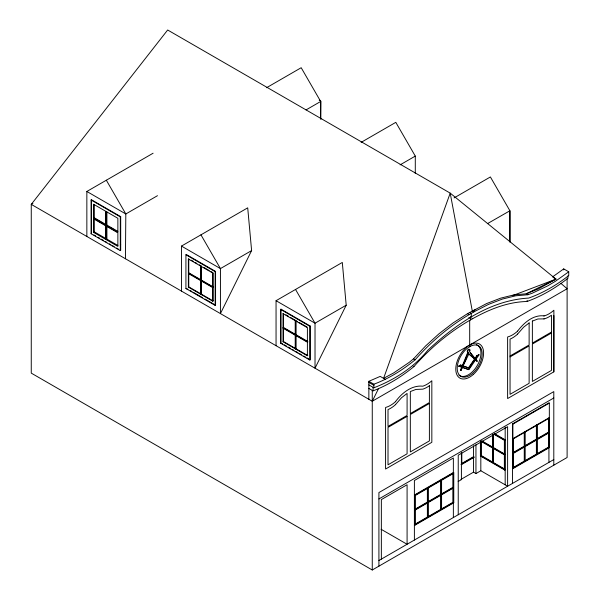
<?xml version="1.0" encoding="UTF-8"?>
<svg xmlns="http://www.w3.org/2000/svg" width="600" height="600" viewBox="0 0 600 600"><rect width="100%" height="100%" fill="white"/><g stroke="black" fill="none" stroke-linecap="round" stroke-linejoin="round"><path stroke-width="0.9" d="M125.445 258.75L125.82 213.968L106.335 180.218M320.535 118.26L320.678 101.468L301.192 67.718L266.52 87.735M469.53 350.76C470.475 346.582 465.007 351.405 468.21 352.5L460.912 370.567L460.507 370.335L461.798 367.14L462.202 367.373M466.147 358.515L462.675 365.798L468.472 367.83L476.88 355.582L479.062 354.795L468.877 369.645L458.692 366.082L460.507 365.04L462.787 365.933L462.382 365.692L467.805 352.267M460.507 370.335L462 367.207L458.692 366.082M460.912 370.567L468.877 353.895L468.472 353.655L474.945 359.228M181.462 291.09L181.462 246.09L247.71 207.84L251.61 250.59L220.433 313.59L220.433 268.59L200.947 234.84M276.053 345.705L276.053 300.705L342.3 262.455L346.2 305.205L315.022 368.205L315.022 323.205L295.538 289.455M552.42 277.005L563.715 268.89L568.74 271.793L555.51 281.212L547.717 285.862L532.268 293.205L527.873 294.735L515.715 295.793L502.335 299.077L488.28 304.478L473.895 311.873L472.275 310.935L450.202 193.125L383.587 378.353L393.66 372.923L409.118 362.415L413.505 358.875L425.67 345.892L439.05 333.728L453.097 322.905L467.482 313.688L486.66 303.54L500.707 298.14L514.088 294.855L526.252 293.798L555.998 279.12L450.202 193.125L167.663 30L31.26 204.375L372.263 401.25L378.615 388.41M517.515 331.252C523.605 323.04 533.168 314.513 544.125 315.892M529.125 322.957L523.575 327.248L517.515 334.163M469.507 367.897L471.577 364.875M473.138 362.603L475.207 359.58L477.173 361.185L469.56 351.705C472.013 347.558 465.705 350.048 468.21 352.5M477.27 356.58L478.658 354.562M462.675 365.798L468.877 368.062L477.285 355.822L479.062 354.795M368.858 399.285L368.858 381.308L373.882 384.21C388.935 378.593 402.72 369.945 415.132 359.812C431.91 340.77 451.605 324.188 473.895 311.955M368.858 388.403L373.072 390.84C387.975 385.23 401.625 376.635 413.925 366.6C430.665 347.498 450.548 331.005 472.688 318.66C489.338 309.368 507.607 301.935 526.905 301.5C541.56 296.362 555.592 288 567.93 278.28L567.93 275.895M395.58 401.595L394.56 402.51A26.16 15.105 -60 0 1 385.575 407.46L385.575 469.028L431.835 442.32L431.835 380.752A26.16 15.105 -60 0 1 422.85 386.183C411.607 384.967 401.632 393.24 395.475 401.67M395.58 404.558L394.56 405.48A26.16 15.105 -60 0 1 389.145 409.072L388.013 409.567L388.013 426.442L407.085 415.433L407.085 393.435L401.535 397.717L395.475 404.632M517.62 331.103L516.6 332.025A26.16 15.105 -60 0 1 507.615 336.968L507.615 398.543L553.875 371.835L553.875 310.26L552.105 311.745A26.16 15.105 -60 0 1 544.89 315.697L543.87 315.96M517.62 334.087L516.6 335.002A26.16 15.105 -60 0 1 511.185 338.595L510.053 339.09L510.053 394.327L529.125 383.31L529.125 345.907L510.053 356.918M513 295.462L555.998 279.12L538.32 288.938L526.252 293.798L527.873 294.735M568.74 271.793L568.74 275.572C556.673 285.007 542.963 293.048 528.668 298.072C489.6 300.263 455.618 324.48 427.845 350.197C413.85 367.5 394.493 379.822 373.882 387.787L368.858 384.885M32.888 203.438L31.26 204.375L31.26 373.125L372.263 570L567.112 457.5L567.112 278.722M86.85 236.468L86.85 191.468L153.105 153.218M91.065 199.995L91.47 199.763L120.698 216.638L120.698 250.388L120.292 250.62L91.065 233.745L91.065 199.995L120.292 216.87L120.698 216.638M93.502 218.28L105.683 225.308L105.683 211.245L93.502 204.218L93.502 218.28L94.312 217.808L105.683 224.37M91.065 233.745L91.47 233.513L91.47 199.763M106.493 238.905L105.683 239.37L105.683 225.78L93.502 218.745L93.502 232.343L94.312 231.87L105.683 238.433M157.485 195.69L125.82 213.968L86.85 191.468M306.067 109.905L320.678 101.468M106.087 225.548L117.863 232.343L117.863 218.28L106.087 211.485L106.087 225.548L106.898 225.075L117.885 231.42M106.087 226.013L117.863 232.808L117.863 246.405L106.087 239.61L106.087 226.013L106.898 225.548L106.898 239.138L117.885 245.483M106.087 239.61L106.898 239.138M120.292 244.995L120.698 244.763M361.132 142.365L395.805 122.347L415.29 156.097L415.29 173.542M185.925 254.767L186.337 254.528L215.565 271.403L215.565 305.153L215.16 305.392L185.925 288.517L185.925 254.767L215.16 271.642L215.565 271.403M188.363 273.045L188.767 272.812L200.947 279.84L200.542 280.08L200.542 266.017L188.363 258.983L188.363 273.045L213.127 287.34L213.127 300.938L212.722 301.17L200.947 294.375L200.947 280.778L201.353 280.545L201.353 294.142L213.127 300.938M188.363 273.517L188.767 273.278L188.767 286.875L200.947 293.903L200.542 294.142L188.363 287.108L188.363 273.517L200.542 280.545L200.542 294.142M200.947 266.25L201.353 266.017L201.353 280.08L213.127 286.875L213.127 272.812L212.722 273.045L200.947 266.25L200.947 280.312L201.353 280.08M185.925 288.517L187.958 289.215M188.363 287.108L188.767 286.875M251.61 250.59L220.433 268.59L181.462 246.09M400.103 164.865L415.29 156.097M213.127 286.875L212.722 287.108L212.722 273.045M200.947 294.375L201.353 294.142M200.947 280.778L212.722 287.58L213.127 287.34M454.11 197.903L490.388 176.955L509.873 210.705L509.873 241.928M280.605 309.405L281.01 309.173L310.237 326.048L310.237 359.798L309.832 360.03L280.605 343.163L280.605 309.405L309.832 326.28L310.237 326.048M283.035 313.627L283.447 313.395L283.447 327.457L295.62 334.485L295.215 334.718L295.215 320.655L283.035 313.627L283.035 327.69L307.8 341.985M283.035 327.69L283.447 327.457M295.215 320.655L295.62 320.423L295.62 349.02L307.395 355.815L307.395 342.218L295.62 335.423L296.025 335.19L296.025 348.788L307.8 355.582M283.035 328.163L283.447 327.923L283.447 341.52L295.62 348.548L295.215 348.788L283.035 341.752L283.035 328.163L295.215 335.19L296.025 334.718L307.8 341.52M297.6 321.562L295.62 320.895L307.395 327.69L307.395 341.752M346.2 305.205L315.022 323.205L276.053 300.705M487.493 223.627L509.963 210.735L509.963 241.965M280.605 343.163L282.63 343.86M283.035 341.752L283.447 341.52M295.62 349.02L296.025 348.788M372.263 401.25L567.112 288.75L561.023 283.47M459.097 366.322L460.912 365.272M544.125 318.87L537.923 318.968L532.373 321.09M553.875 315.585L553.8 371.88M510.053 355.98L529.125 344.97L529.125 322.86M551.445 332.085L532.373 343.095L532.373 320.985M551.445 333.022L532.373 344.032L532.373 381.435L551.445 370.425L551.445 315.202L550.305 316.02A26.16 15.105 -60 0 1 544.89 318.675L543.87 318.938M378.915 498.952L553.8 397.98M512.49 483.412L512.49 423.885L548.925 402.847L549.338 403.08L549.338 447.607L512.895 468.653L512.49 468.412M512.49 423.885L512.895 424.118L549.338 403.08M461.408 463.688L473.513 456.697L473.925 456.93L473.925 457.403L461.408 464.625L461.002 464.393L473.925 456.93M493.815 434.197L504.368 440.287L505.178 439.822L494.625 433.725M480.825 441.225L492.592 448.028L493.41 447.555L504.772 454.118L504.368 454.35L481.605 441.21M480.42 441.45L480.42 455.993L481.23 455.528L504.772 469.118L504.368 469.35L504.368 454.822L492.998 448.26L492.998 462.787L493.41 462.555L493.41 448.935M414.795 525.285L453.765 502.785L453.765 472.785L414.795 495.285L414.795 525.285L414.39 525.053L453.36 502.553M512.895 438.653L549.338 417.607M453.765 472.785L453.36 472.553L414.39 495.053L415.2 495.518L427.785 488.257L427.785 502.32L427.38 502.08L414.795 509.347L415.2 509.58L453.36 487.553L452.955 487.32L441.18 494.115L441.585 494.347L441.585 480.285L453.36 473.49L452.955 473.257L452.955 487.32M512.49 438.412L513.3 438.885L524.662 432.322L524.662 461.385L524.257 461.153L512.895 467.715L513.3 467.947L548.925 447.375M525.067 432.09L536.798 425.317L536.393 425.085L536.393 439.147L524.662 445.912L525.067 446.153L525.067 432.09L524.662 431.85M536.393 439.147L536.798 439.38L513.3 452.947L512.895 452.715L524.257 446.153L525.067 446.618L525.067 461.153L524.662 460.912L536.393 454.147L536.798 454.38L536.798 424.845L537.202 425.085L548.925 418.312L548.925 432.375L537.202 439.147L536.798 438.908L548.52 432.143L548.925 432.375M458.235 514.74L458.235 455.205L507.615 426.697L507.615 486.225L480.825 470.76L475.95 473.572L473.513 472.162L461.002 479.393L461.408 479.625L461.408 452.67M458.16 481.5L461.408 479.625M504.368 454.822L504.772 454.59M492.998 462.322L492.592 462.555L492.592 448.028M427.785 501.847L440.775 494.347L441.585 494.82L453.36 488.018L452.955 487.785L452.955 502.32L453.765 502.785M415.2 510.053L427.785 502.785L427.785 517.32L427.38 517.08L414.795 524.347L415.2 524.58L415.2 510.053L414.795 509.82M525.067 446.618L536.798 439.845L536.393 439.612L536.393 454.147M480.42 455.993L504.772 470.055L505.178 469.822L480.825 455.76M427.785 516.847L440.775 509.347L441.18 509.58L441.18 495.053L428.19 502.553L428.19 517.08M452.955 502.32L441.18 509.115L441.585 509.347L441.585 494.82M549.338 447.607L548.52 447.143L536.798 453.908L537.202 454.147L537.202 439.612L548.925 432.847L548.925 462.375M378.915 560.528L553.8 459.562M368.858 381.308L380.19 376.395L385.215 379.29M472.275 310.935L475.74 309.623M462.81 367.485L468.877 369.645M460.507 365.04L462.382 365.692M319.207 100.155L320.835 101.093L320.835 119.46M553.763 277.778L555.817 278.97M526.935 300.675L527.752 301.14M469.688 312.457L471.308 313.395L471.308 317.062L470.498 316.597M467.482 313.688L469.11 314.625M471.877 318.195L472.688 318.735M468.847 317.52L469.665 317.985M476.88 355.582L477.285 355.822M475.245 358.785L470.295 352.882M475.83 359.505L475.425 359.272L476.768 360.945M468.472 367.83L468.877 368.062M548.925 418.312L548.52 418.08L548.52 432.143M413.505 358.875L415.132 359.812M413.115 366.127L413.925 366.6M494.22 433.965L504.772 440.055L504.772 470.055M191.205 260.153L193.642 261.562M195.263 262.5L196.89 263.438M199.327 264.84L200.947 265.778M203.708 267.375L209.205 270.548M210.772 271.455L212.34 272.362M285.877 314.798L288.315 316.207M290.752 317.61L295.62 320.423M299.168 322.47L307.02 327M482.01 440.978L492.998 447.322L492.592 447.555L492.592 434.37M99.188 221.093L94.312 218.28L94.312 231.87M100.808 222.03L102.435 222.968M110.04 227.355L114.75 230.077M368.858 382.41L373.882 385.312M93.502 232.343L105.683 239.37M284.257 344.798L286.695 346.207M288.315 347.145L290.752 348.548M292.373 349.485L294 350.423M295.62 351.36L298.058 352.77M299.685 353.707L301.305 354.645M303.743 356.048L305.362 356.985M306.99 357.923L308.61 358.86M93.907 234.923L95.535 235.86M97.965 237.263L99.593 238.2M101.212 239.138L103.65 240.548M105.278 241.485L106.898 242.423M109.335 243.825L110.955 244.763M112.583 245.7L114.203 246.638M116.64 248.048L118.267 248.985M190.395 290.625L192.015 291.562M193.642 292.5L202.575 297.653M205.005 299.062L215.565 305.153M473.925 457.403L473.513 457.162L473.513 472.162M441.585 480.285L441.18 480.053L441.18 494.58M427.785 488.257L427.38 488.018L427.38 502.08M427.785 502.785L427.38 502.553L427.38 517.08M381.097 529.268L407.085 544.268L407.085 484.74L381.353 499.59L381.353 559.125M468.877 353.895L477.173 361.185M563.715 268.89L563.715 269.91M553.8 465.188L553.8 391.597L378.915 492.562L378.915 566.16M548.52 432.607L548.52 447.143M537.202 425.085L537.202 439.147M524.257 432.09L524.257 446.153M524.257 461.153L524.257 446.618L524.662 446.85L513.3 453.412L513.3 467.947M513.3 438.885L513.3 452.947M512.895 424.118L512.895 468.653M505.178 427.11L505.178 484.822M504.368 440.287L504.368 454.35M493.41 434.37L493.41 447.555M492.998 434.61L492.998 447.787M481.23 440.993L481.23 455.528M480.825 442.132L480.825 470.76M475.95 444.735L475.95 473.572M473.513 445.8L473.513 456.697M470.498 317.438L470.498 319.965M469.688 320.4L469.688 346.748M461.812 453.022L461.812 463.92M453.36 517.553L453.36 458.018L414.39 480.518L414.39 540.053M440.775 494.347L440.775 480.285L441.18 480.518L428.19 488.018L428.19 502.08M440.775 495.728L440.775 509.347M415.2 495.518L415.2 509.58M373.882 384.21L373.882 387.787M373.072 387.315L373.072 390.84M372.263 390.368L372.263 570M309.832 326.28L309.832 360.03M296.025 320.655L296.025 334.718M295.215 335.19L295.215 348.788M281.01 309.173L281.01 342.923M215.16 271.642L215.16 305.392M212.722 287.58L212.722 301.17M188.767 258.75L188.767 272.812M120.292 216.87L120.292 250.62M106.898 211.89L106.898 225.075M94.312 204.623L94.312 217.808M476.415 344.647A17.655 10.192 -60 0 1 477.368 365.325A17.655 10.192 -60 0 1 458.97 375.188M429.397 385.673L428.265 386.49A26.16 15.105 -60 0 1 422.85 389.145L415.882 389.445L410.332 391.56L410.332 413.558L429.397 402.548L429.397 385.673M470.678 346.118L467.423 348.188A17.655 10.192 -60 0 0 459.518 375.285A17.655 10.192 -60 0 0 480.548 361.89A17.655 10.192 -60 0 0 470.678 346.118M407.085 416.37L388.013 427.38L388.013 464.812L407.085 453.803L407.085 416.37M429.397 403.485L410.332 414.495L410.332 451.928L429.397 440.918L429.397 403.485M473.287 374.49A19.665 11.355 -60 0 0 479.52 344.025A19.665 11.355 -60 0 0 456.255 364.657A19.665 11.355 -60 0 0 473.287 374.49"/></g></svg>
